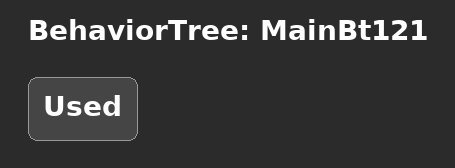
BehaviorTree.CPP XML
<?xml version="1.0" encoding="UTF-8"?>
<root BTCPP_format="4">
  <BehaviorTree ID="MainBt121">
    <Used/>
  </BehaviorTree>

</root>
